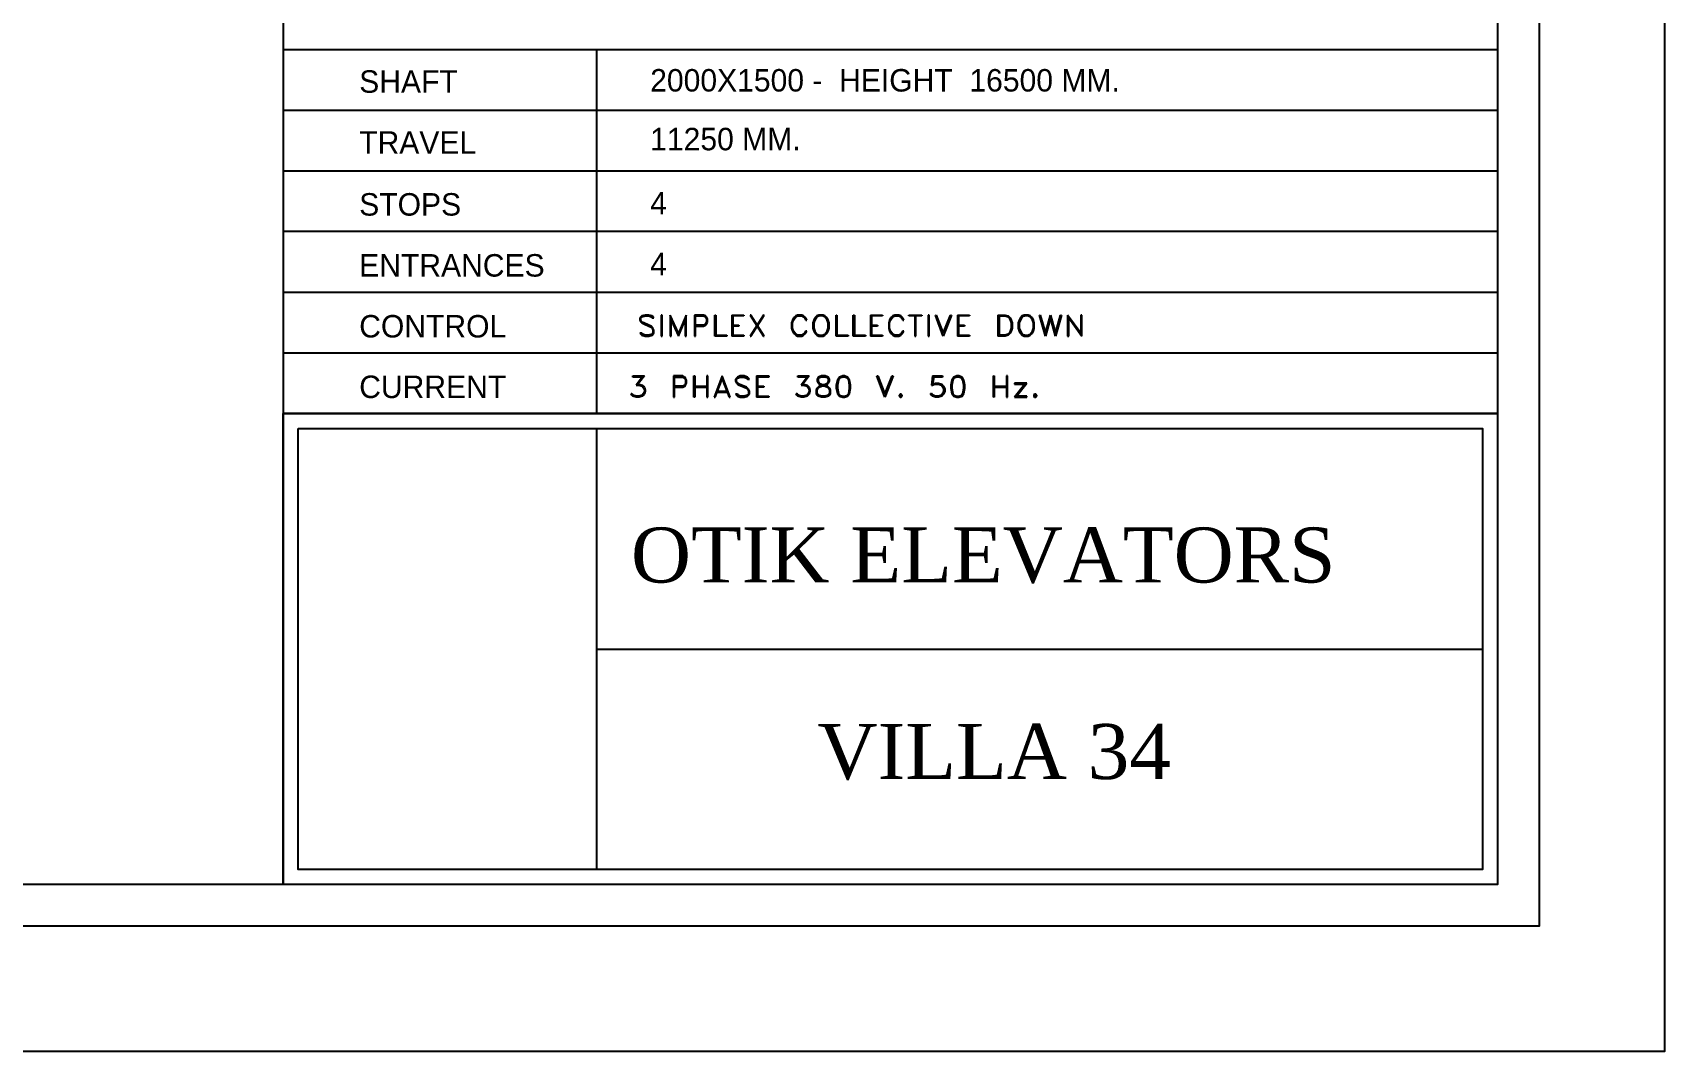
# Model space of a CAD drawing. Header units: millimetres. Extents: x -23396 to 106750, y 116 to 66281.
# Drawn here: x 96970 to 106750, y 33901 to 40010 of the extents above; entities that cross this region are included whole.
import ezdxf

# ---------------------------------------------------------------- set-up
doc = ezdxf.new("R2010")
doc.units = ezdxf.units.MM

# ---------------------------------------------------------------- blocks, each defined once
blk = doc.blocks.new('upn st')
at = {"color": 0}
for p, q in [((8799.558, -200), (8799.558, -6199.87)), ((7344.035, -4755.109), (7344.035, -6199.87)), ((8799.558, -5198.831), (7344.035, -5198.831)), ((7719.465, -5198.831), (7719.465, -5635.068)), ((8799.558, -5271.47), (7344.035, -5271.47)), ((8799.558, -5344.108), (7344.035, -5344.108)), ((8799.558, -5416.76), (7344.035, -5416.76)), ((8799.558, -5489.782), (7344.035, -5489.782)), ((7773.785, -5517.924), (7771.539, -5520.199)), ((7771.539, -5520.199), (7771.539, -5522.875)), ((7771.539, -5522.875), (7772.68, -5525.153)), ((7772.68, -5520.199), (7773.785, -5519.062)), ((7772.68, -5522.875), (7772.68, -5520.199)), ((7773.785, -5525.153), (7772.68, -5522.875)), ((7772.68, -5525.153), (7773.785, -5526.292)), ((7777.657, -5516.783), (7773.785, -5517.924)), ((7773.785, -5519.062), (7777.657, -5517.924)), ((7776.103, -5526.292), (7773.785, -5525.153)), ((7773.785, -5526.292), (7776.103, -5527.433)), ((7782.158, -5528.954), (7776.103, -5526.292)), ((7776.103, -5527.433), (7782.158, -5530.092)), ((7782.158, -5516.783), (7777.657, -5516.783)), ((7777.657, -5517.924), (7782.158, -5517.924)), ((7786.022, -5517.924), (7782.158, -5516.783)), ((7782.158, -5517.924), (7784.854, -5519.062)), ((7784.854, -5530.092), (7782.158, -5528.954)), ((7782.158, -5530.092), (7784.854, -5531.233)), ((7784.854, -5519.062), (7786.022, -5520.199)), ((7787.136, -5532.383), (7784.854, -5530.092)), ((7784.854, -5531.233), (7786.022, -5532.383)), ((7788.277, -5520.199), (7786.022, -5517.924)), ((7786.022, -5520.199), (7788.277, -5520.199)), ((7786.022, -5532.383), (7787.136, -5535.033)), ((7788.277, -5535.033), (7787.136, -5532.383)), ((7787.136, -5535.033), (7787.136, -5538.462)), ((7788.277, -5538.462), (7788.277, -5535.033)), ((7798.133, -5516.783), (7796.992, -5516.783)), ((7796.992, -5516.783), (7796.992, -5542.262)), ((7798.133, -5542.262), (7798.133, -5516.783)), ((7817.593, -5538.462), (7807.674, -5516.783)), ((7807.674, -5516.783), (7807.674, -5542.262)), ((7808.815, -5542.262), (7808.815, -5522.862)), ((7808.815, -5522.862), (7817.593, -5542.262)), ((7827.071, -5516.783), (7817.593, -5538.462)), ((7817.593, -5542.262), (7825.93, -5522.862)), ((7825.93, -5522.862), (7825.93, -5542.262)), ((7827.071, -5542.262), (7827.071, -5516.783)), ((7847.61, -5516.783), (7836.954, -5516.783)), ((7836.954, -5516.783), (7836.954, -5542.262)), ((7838.095, -5542.262), (7838.095, -5517.924)), ((7838.095, -5517.924), (7847.61, -5517.924)), ((7847.61, -5528.954), (7838.095, -5528.954)), ((7838.095, -5530.092), (7847.61, -5530.092)), ((7850.269, -5517.924), (7847.61, -5516.783)), ((7847.61, -5517.924), (7850.269, -5519.062)), ((7850.269, -5527.433), (7847.61, -5528.954)), ((7847.61, -5530.092), (7850.269, -5528.954)), ((7851.41, -5519.062), (7850.269, -5517.924)), ((7850.269, -5519.062), (7851.41, -5521.737)), ((7851.41, -5525.153), (7850.269, -5527.433)), ((7850.269, -5528.954), (7851.41, -5527.433)), ((7852.551, -5521.737), (7851.41, -5519.062)), ((7851.41, -5521.737), (7851.41, -5525.153)), ((7851.41, -5527.433), (7852.551, -5525.153)), ((7852.551, -5525.153), (7852.551, -5521.737)), ((7861.302, -5542.262), (7861.302, -5516.783)), ((7861.302, -5516.783), (7862.443, -5516.783)), ((7862.443, -5516.783), (7862.443, -5541.125)), ((7881.84, -5516.783), (7881.84, -5542.262)), ((7881.867, -5516.783), (7896.287, -5516.783)), ((7882.981, -5517.924), (7882.981, -5541.125)), ((7896.287, -5517.924), (7882.981, -5517.924)), ((7882.981, -5528.954), (7890.204, -5528.954)), ((7890.204, -5530.092), (7882.981, -5530.092)), ((7890.204, -5528.954), (7890.204, -5530.092)), ((7896.287, -5516.783), (7896.287, -5517.924)), ((7904.66, -5516.783), (7903.546, -5516.783)), ((7903.546, -5516.783), (7919.494, -5542.262)), ((7919.494, -5516.783), (7903.546, -5542.262)), ((7920.635, -5542.262), (7904.66, -5516.783)), ((7904.66, -5542.262), (7920.635, -5516.783)), ((7920.635, -5516.783), (7919.494, -5516.783)), ((7954.452, -5522.875), (7953.311, -5526.292)), ((7953.311, -5526.292), (7953.311, -5532.383)), ((7953.311, -5532.383), (7954.452, -5536.183)), ((7955.593, -5520.213), (7954.452, -5522.875)), ((7954.452, -5526.292), (7955.593, -5522.875)), ((7954.452, -5532.383), (7954.452, -5526.292)), ((7955.593, -5536.183), (7954.452, -5532.383)), ((7958.252, -5517.924), (7955.593, -5520.213)), ((7955.593, -5522.875), (7958.252, -5519.062)), ((7960.534, -5516.783), (7958.252, -5517.924)), ((7958.252, -5519.062), (7960.534, -5517.924)), ((7965.476, -5516.783), (7960.534, -5516.783)), ((7960.534, -5517.924), (7965.476, -5517.924)), ((7967.758, -5517.924), (7965.476, -5516.783)), ((7965.476, -5517.924), (7967.758, -5519.062)), ((7970.426, -5520.213), (7967.758, -5517.924)), ((7967.758, -5519.062), (7968.899, -5520.213)), ((7968.899, -5520.213), (7970.426, -5522.875)), ((7971.567, -5522.875), (7970.426, -5520.213)), ((7970.426, -5522.875), (7971.567, -5522.875)), ((7979.967, -5522.875), (7978.853, -5526.292)), ((7978.853, -5526.292), (7978.853, -5532.383)), ((7978.853, -5532.383), (7979.967, -5536.171)), ((7981.108, -5520.199), (7979.967, -5522.875)), ((7981.135, -5522.862), (7979.994, -5526.292)), ((7979.994, -5526.292), (7979.994, -5532.37)), ((7979.994, -5532.37), (7981.135, -5536.171)), ((7983.768, -5517.924), (7981.108, -5520.199)), ((7983.768, -5519.062), (7981.135, -5522.862)), ((7986.05, -5516.783), (7983.768, -5517.924)), ((7987.191, -5517.924), (7983.768, -5519.062)), ((7991.027, -5516.783), (7986.05, -5516.783)), ((7989.886, -5517.924), (7987.191, -5517.924)), ((7993.273, -5519.062), (7989.886, -5517.924)), ((7993.309, -5517.924), (7991.027, -5516.783)), ((7995.942, -5522.862), (7993.273, -5519.062)), ((7995.942, -5520.199), (7993.309, -5517.924)), ((7997.083, -5522.875), (7995.942, -5520.199)), ((7997.083, -5526.292), (7995.942, -5522.862)), ((7995.942, -5536.171), (7997.083, -5532.37)), ((7998.224, -5526.292), (7997.083, -5522.875)), ((7997.083, -5532.37), (7997.083, -5526.292)), ((7997.083, -5536.171), (7998.224, -5532.383)), ((7998.224, -5532.383), (7998.224, -5526.292)), ((8006.588, -5542.262), (8006.588, -5516.783)), ((8006.588, -5516.783), (8007.729, -5516.783)), ((8007.729, -5516.783), (8007.729, -5541.125)), ((8027.126, -5542.262), (8027.126, -5516.783)), ((8027.126, -5516.783), (8028.618, -5516.783)), ((8028.618, -5516.783), (8028.618, -5541.125)), ((8048.042, -5516.783), (8048.042, -5542.262)), ((8048.042, -5516.783), (8062.498, -5516.783)), ((8049.156, -5517.924), (8049.156, -5541.125)), ((8062.498, -5517.924), (8049.183, -5517.924)), ((8049.183, -5528.954), (8056.415, -5528.954)), ((8056.415, -5530.092), (8049.183, -5530.092)), ((8056.415, -5528.954), (8056.415, -5530.092)), ((8062.498, -5516.783), (8062.498, -5517.924)), ((8070.862, -5522.862), (8069.721, -5526.292)), ((8069.721, -5526.292), (8069.721, -5532.383)), ((8069.721, -5532.383), (8070.862, -5536.183)), ((8071.976, -5520.199), (8070.862, -5522.862)), ((8070.862, -5526.292), (8071.976, -5522.862)), ((8070.862, -5532.383), (8070.862, -5526.292)), ((8071.976, -5536.183), (8070.862, -5532.383)), ((8074.672, -5517.924), (8071.976, -5520.199)), ((8071.976, -5522.862), (8074.672, -5519.062)), ((8076.918, -5516.783), (8074.672, -5517.924)), ((8074.672, -5519.062), (8076.918, -5517.924)), ((8081.859, -5516.783), (8076.918, -5516.783)), ((8076.918, -5517.924), (8081.859, -5517.924)), ((8084.177, -5517.924), (8081.859, -5516.783)), ((8081.859, -5517.924), (8084.177, -5519.062)), ((8086.81, -5520.199), (8084.177, -5517.924)), ((8084.177, -5519.062), (8085.282, -5520.199)), ((8085.282, -5520.199), (8086.81, -5522.862)), ((8087.978, -5522.862), (8086.81, -5520.199)), ((8086.81, -5522.862), (8087.978, -5522.862)), ((8094.069, -5517.924), (8094.069, -5516.783)), ((8094.069, -5516.783), (8109.657, -5516.783)), ((8109.657, -5517.924), (8094.069, -5517.924)), ((8101.256, -5517.924), (8101.256, -5542.262)), ((8102.433, -5542.262), (8102.433, -5517.924)), ((8109.657, -5516.783), (8109.657, -5517.924)), ((8118.408, -5516.783), (8116.889, -5516.783)), ((8116.889, -5516.783), (8116.889, -5542.262)), ((8118.408, -5542.262), (8118.408, -5516.783)), ((8135.172, -5542.262), (8125.667, -5516.783)), ((8125.667, -5516.783), (8126.808, -5516.783)), ((8126.808, -5516.783), (8135.172, -5538.462)), ((8135.172, -5538.462), (8143.95, -5516.783)), ((8145.064, -5516.783), (8135.172, -5542.262)), ((8143.95, -5516.783), (8145.064, -5516.783)), ((8152.225, -5516.783), (8152.225, -5542.262)), ((8152.261, -5516.783), (8166.708, -5516.783)), ((8166.708, -5517.924), (8153.366, -5517.924)), ((8153.366, -5528.954), (8160.589, -5528.954)), ((8160.589, -5530.092), (8153.366, -5530.092)), ((8153.429, -5517.924), (8153.429, -5541.125)), ((8160.589, -5528.954), (8160.589, -5530.092)), ((8166.708, -5516.783), (8166.708, -5517.924)), ((8200.525, -5516.783), (8200.525, -5542.262)), ((8200.561, -5516.783), (8209.312, -5516.783)), ((8202.079, -5517.924), (8202.079, -5541.125)), ((8202.115, -5517.924), (8209.338, -5517.924)), ((8209.312, -5516.783), (8212.762, -5517.924)), ((8209.338, -5517.924), (8212.762, -5519.062)), ((8212.762, -5517.924), (8215.421, -5520.199)), ((8212.762, -5519.062), (8214.28, -5520.199)), ((8214.28, -5520.199), (8215.421, -5522.862)), ((8215.421, -5520.199), (8216.562, -5522.862)), ((8215.421, -5522.862), (8216.562, -5526.292)), ((8216.562, -5532.383), (8215.421, -5536.183)), ((8216.562, -5522.862), (8217.676, -5526.292)), ((8216.562, -5526.292), (8216.562, -5532.383)), ((8217.676, -5532.37), (8216.562, -5536.171)), ((8217.676, -5526.292), (8217.676, -5532.37)), ((8226.076, -5522.875), (8224.935, -5526.292)), ((8224.935, -5526.292), (8224.935, -5532.37)), ((8224.935, -5532.37), (8226.076, -5536.183)), ((8227.568, -5520.199), (8226.076, -5522.875)), ((8227.568, -5522.875), (8226.076, -5526.292)), ((8226.076, -5526.292), (8226.076, -5532.383)), ((8226.076, -5532.383), (8227.568, -5536.183)), ((8229.85, -5517.924), (8227.568, -5520.199)), ((8229.85, -5519.062), (8227.568, -5522.875)), ((8232.096, -5516.783), (8229.85, -5517.924)), ((8233.65, -5517.924), (8229.85, -5519.062)), ((8237.073, -5516.783), (8232.096, -5516.783)), ((8235.932, -5517.924), (8233.65, -5517.924)), ((8239.355, -5519.062), (8235.932, -5517.924)), ((8239.355, -5517.924), (8237.073, -5516.783)), ((8242.015, -5520.199), (8239.355, -5517.924)), ((8242.015, -5522.875), (8239.355, -5519.062)), ((8243.156, -5522.875), (8242.015, -5520.199)), ((8243.156, -5526.292), (8242.015, -5522.875)), ((8242.015, -5536.183), (8243.156, -5532.383)), ((8244.297, -5526.292), (8243.156, -5522.875)), ((8243.156, -5532.383), (8243.156, -5526.292)), ((8243.156, -5536.183), (8244.297, -5532.37)), ((8244.297, -5532.37), (8244.297, -5526.292)), ((8257.576, -5542.262), (8250.352, -5516.783)), ((8250.352, -5516.783), (8251.493, -5516.783)), ((8251.493, -5516.783), (8257.576, -5538.462)), ((8257.576, -5538.462), (8263.694, -5516.783)), ((8263.694, -5520.213), (8257.576, -5542.262)), ((8263.694, -5516.783), (8269.785, -5538.462)), ((8269.785, -5542.262), (8263.694, -5520.213)), ((8269.785, -5538.462), (8275.868, -5516.783)), ((8277.009, -5516.783), (8269.785, -5542.262)), ((8275.868, -5516.783), (8277.009, -5516.783)), ((8300.179, -5538.462), (8284.232, -5516.783)), ((8284.232, -5516.783), (8284.232, -5542.262)), ((8285.76, -5542.262), (8285.76, -5520.213)), ((8285.76, -5520.213), (8301.347, -5542.262)), ((8301.347, -5516.783), (8300.179, -5516.783)), ((8300.179, -5516.783), (8300.179, -5538.462)), ((8301.347, -5542.262), (8301.347, -5516.783)), ((7771.539, -5538.462), (7773.785, -5541.125)), ((7773.785, -5538.462), (7771.539, -5538.462)), ((7774.962, -5539.6), (7773.785, -5538.462)), ((7773.785, -5541.125), (7777.657, -5542.262)), ((7777.657, -5541.125), (7774.962, -5539.6)), ((7782.158, -5541.125), (7777.657, -5541.125)), ((7777.657, -5542.262), (7782.158, -5542.262)), ((7786.022, -5539.6), (7782.158, -5541.125)), ((7782.158, -5542.262), (7786.022, -5541.125)), ((7786.022, -5541.125), (7788.277, -5538.462)), ((7787.136, -5538.462), (7786.022, -5539.6)), ((7796.992, -5542.262), (7798.133, -5542.262)), ((7807.674, -5542.262), (7808.815, -5542.262)), ((7825.93, -5542.262), (7827.071, -5542.262)), ((7836.954, -5542.262), (7838.095, -5542.262)), ((7875.722, -5542.262), (7861.302, -5542.262)), ((7862.443, -5541.125), (7875.722, -5541.125)), ((7875.722, -5541.125), (7875.722, -5542.262)), ((7896.287, -5542.262), (7881.867, -5542.262)), ((7882.981, -5541.125), (7896.287, -5541.125)), ((7896.287, -5541.125), (7896.287, -5542.262)), ((7903.546, -5542.262), (7904.66, -5542.262)), ((7919.494, -5542.262), (7920.635, -5542.262)), ((7954.452, -5536.183), (7955.593, -5538.462)), ((7958.252, -5539.6), (7955.593, -5536.183)), ((7955.593, -5538.462), (7958.252, -5541.125)), ((7960.534, -5541.125), (7958.252, -5539.6)), ((7958.252, -5541.125), (7960.534, -5542.262)), ((7965.476, -5541.125), (7960.534, -5541.125)), ((7960.534, -5542.262), (7965.476, -5542.262)), ((7967.758, -5539.6), (7965.476, -5541.125)), ((7965.476, -5542.262), (7967.758, -5541.125)), ((7968.899, -5538.462), (7967.758, -5539.6)), ((7967.758, -5541.125), (7970.426, -5538.462)), ((7970.426, -5536.183), (7968.899, -5538.462)), ((7971.567, -5536.183), (7970.426, -5536.183)), ((7970.426, -5538.462), (7971.567, -5536.183)), ((7979.967, -5536.171), (7981.108, -5538.462)), ((7981.108, -5538.462), (7983.768, -5541.125)), ((7981.135, -5536.171), (7983.768, -5539.6)), ((7983.768, -5539.6), (7987.191, -5541.125)), ((7983.768, -5541.125), (7986.05, -5542.262)), ((7986.05, -5542.262), (7991.027, -5542.262)), ((7987.191, -5541.125), (7989.886, -5541.125)), ((7989.886, -5541.125), (7993.273, -5539.6)), ((7991.027, -5542.262), (7993.309, -5541.125)), ((7993.273, -5539.6), (7995.942, -5536.171)), ((7993.309, -5541.125), (7995.942, -5538.462)), ((7995.942, -5538.462), (7997.083, -5536.171)), ((8021.071, -5542.262), (8006.588, -5542.262)), ((8007.729, -5541.125), (8021.071, -5541.125)), ((8021.071, -5541.125), (8021.071, -5542.262)), ((8041.924, -5542.262), (8027.126, -5542.262)), ((8028.618, -5541.125), (8041.924, -5541.125)), ((8041.924, -5541.125), (8041.924, -5542.262)), ((8062.498, -5542.262), (8048.042, -5542.262)), ((8049.183, -5541.125), (8062.498, -5541.125)), ((8062.498, -5541.125), (8062.498, -5542.262)), ((8070.862, -5536.183), (8071.976, -5538.462)), ((8074.672, -5539.6), (8071.976, -5536.183)), ((8071.976, -5538.462), (8074.672, -5541.125)), ((8076.918, -5541.125), (8074.672, -5539.6)), ((8074.672, -5541.125), (8076.918, -5542.262)), ((8081.859, -5541.125), (8076.918, -5541.125)), ((8076.918, -5542.262), (8081.859, -5542.262)), ((8084.177, -5539.6), (8081.859, -5541.125)), ((8081.859, -5542.262), (8084.177, -5541.125)), ((8085.282, -5538.462), (8084.177, -5539.6)), ((8084.177, -5541.125), (8086.81, -5538.462)), ((8086.81, -5536.183), (8085.282, -5538.462)), ((8087.978, -5536.183), (8086.81, -5536.183)), ((8086.81, -5538.462), (8087.978, -5536.183)), ((8101.256, -5542.262), (8102.433, -5542.262)), ((8116.889, -5542.262), (8118.408, -5542.262)), ((8166.708, -5542.262), (8152.261, -5542.262)), ((8153.366, -5541.125), (8166.708, -5541.125)), ((8166.708, -5541.125), (8166.708, -5542.262)), ((8209.312, -5542.262), (8200.561, -5542.262)), ((8209.338, -5541.125), (8202.115, -5541.125)), ((8212.762, -5541.125), (8209.312, -5542.262)), ((8212.762, -5539.6), (8209.338, -5541.125)), ((8215.421, -5538.462), (8212.762, -5541.125)), ((8214.28, -5538.462), (8212.762, -5539.6)), ((8215.421, -5536.183), (8214.28, -5538.462)), ((8216.562, -5536.171), (8215.421, -5538.462)), ((8226.076, -5536.183), (8227.568, -5538.462)), ((8227.568, -5536.183), (8229.85, -5539.6)), ((8227.568, -5538.462), (8229.85, -5541.125)), ((8229.85, -5539.6), (8233.65, -5541.125)), ((8229.85, -5541.125), (8232.096, -5542.262)), ((8232.096, -5542.262), (8237.073, -5542.262)), ((8233.65, -5541.125), (8235.932, -5541.125)), ((8235.932, -5541.125), (8239.355, -5539.6)), ((8237.073, -5542.262), (8239.355, -5541.125)), ((8239.355, -5539.6), (8242.015, -5536.183)), ((8239.355, -5541.125), (8242.015, -5538.462)), ((8242.015, -5538.462), (8243.156, -5536.183)), ((8284.232, -5542.262), (8285.76, -5542.262)), ((8799.558, -5562.43), (7344.035, -5562.43)), ((7763.174, -5591.33), (7763.174, -5589.805)), ((7763.174, -5589.805), (7776.867, -5589.805)), ((7775.312, -5591.33), (7763.174, -5591.33)), ((7775.375, -5589.805), (7767.002, -5600.838)), ((7776.867, -5589.805), (7768.116, -5600.838)), ((7822.885, -5589.805), (7811.852, -5589.805)), ((7811.852, -5589.805), (7811.852, -5615.297)), ((7812.966, -5615.297), (7812.966, -5591.33)), ((7812.966, -5591.33), (7822.885, -5591.33)), ((7825.167, -5591.33), (7822.885, -5589.805)), ((7822.885, -5591.33), (7825.167, -5592.467)), ((7826.272, -5592.467), (7825.167, -5591.33)), ((7825.167, -5592.467), (7826.272, -5594.759)), ((7827.449, -5594.759), (7826.272, -5592.467)), ((7836.199, -5615.285), (7836.199, -5589.805)), ((7836.199, -5589.805), (7837.34, -5589.805)), ((7837.34, -5589.805), (7837.34, -5615.285)), ((7852.964, -5589.805), (7851.85, -5589.805)), ((7851.85, -5589.805), (7851.85, -5615.285)), ((7852.964, -5615.285), (7852.964, -5589.805)), ((7870.017, -5589.805), (7860.538, -5615.285)), ((7861.679, -5615.285), (7870.017, -5593.618)), ((7879.899, -5615.285), (7870.017, -5589.805)), ((7870.017, -5593.618), (7878.417, -5615.285)), ((7888.3, -5591.33), (7886.018, -5593.605)), ((7886.018, -5593.605), (7886.018, -5595.896)), ((7887.159, -5593.605), (7888.3, -5592.467)), ((7887.159, -5595.896), (7887.159, -5593.605)), ((7891.723, -5589.805), (7888.3, -5591.33)), ((7888.3, -5592.467), (7891.723, -5591.33)), ((7896.673, -5589.805), (7891.723, -5589.805)), ((7891.723, -5591.33), (7896.673, -5591.33)), ((7900.474, -5591.33), (7896.673, -5589.805)), ((7896.673, -5591.33), (7899.333, -5592.467)), ((7899.333, -5592.467), (7900.474, -5593.605)), ((7902.756, -5593.605), (7900.474, -5591.33)), ((7900.474, -5593.605), (7902.756, -5593.605)), ((7911.093, -5589.805), (7925.953, -5589.805)), ((7911.12, -5589.805), (7911.12, -5615.285)), ((7912.612, -5591.33), (7912.612, -5614.159)), ((7925.953, -5591.33), (7912.612, -5591.33)), ((7925.953, -5589.805), (7925.953, -5591.33)), ((7960.947, -5591.33), (7960.947, -5589.805)), ((7960.947, -5589.805), (7974.262, -5589.805)), ((7973.121, -5591.33), (7960.947, -5591.33)), ((7973.121, -5589.805), (7964.748, -5600.838)), ((7974.262, -5589.805), (7965.889, -5600.838)), ((7985.259, -5591.33), (7984.118, -5593.605)), ((7984.118, -5593.605), (7984.118, -5595.896)), ((7989.096, -5589.805), (7985.259, -5591.33)), ((7986.4, -5591.33), (7985.259, -5593.605)), ((7985.259, -5593.605), (7985.259, -5595.896)), ((7989.096, -5591.33), (7985.286, -5592.467)), ((7993.66, -5589.805), (7989.096, -5589.805)), ((7993.687, -5591.33), (7989.096, -5591.33)), ((7997.46, -5591.33), (7993.66, -5589.805)), ((7997.46, -5592.467), (7993.687, -5591.33)), ((7997.424, -5593.605), (7996.283, -5591.33)), ((7997.424, -5595.896), (7997.424, -5593.605)), ((7998.601, -5593.605), (7997.46, -5591.33)), ((7998.601, -5595.896), (7998.601, -5593.605)), ((8010.739, -5591.33), (8008.493, -5594.759)), ((8011.916, -5591.33), (8009.634, -5594.746)), ((8014.575, -5589.817), (8010.739, -5591.33)), ((8014.602, -5591.33), (8010.775, -5592.467)), ((8016.821, -5589.817), (8014.575, -5589.817)), ((8016.857, -5591.33), (8014.602, -5591.33)), ((8020.28, -5591.33), (8016.821, -5589.817)), ((8020.28, -5592.467), (8016.857, -5591.33)), ((8021.772, -5594.759), (8019.139, -5591.33)), ((8022.913, -5594.759), (8020.28, -5591.33)), ((8065.193, -5615.285), (8055.679, -5589.805)), ((8055.679, -5589.805), (8056.793, -5589.805)), ((8056.793, -5589.805), (8065.193, -5611.868)), ((8065.193, -5611.868), (8073.908, -5589.805)), ((8075.049, -5589.805), (8065.193, -5615.285)), ((8073.908, -5589.805), (8075.049, -5589.805)), ((8122.208, -5589.805), (8121.103, -5600.838)), ((8122.208, -5589.805), (8134.409, -5589.805)), ((8123.735, -5591.33), (8122.208, -5599.697)), ((8134.409, -5591.33), (8123.735, -5591.33)), ((8134.409, -5589.805), (8134.409, -5591.33)), ((8147.697, -5591.33), (8145.415, -5594.746)), ((8148.838, -5591.33), (8146.556, -5594.759)), ((8151.497, -5591.33), (8147.661, -5592.467)), ((8151.524, -5589.805), (8147.697, -5591.33)), ((8153.743, -5591.33), (8151.497, -5591.33)), ((8153.779, -5589.805), (8151.524, -5589.805)), ((8157.553, -5592.467), (8153.743, -5591.33)), ((8157.615, -5591.33), (8153.779, -5589.805)), ((8158.756, -5594.746), (8156.474, -5591.33)), ((8159.897, -5594.746), (8157.615, -5591.33)), ((8195.233, -5615.285), (8195.233, -5589.805)), ((8195.233, -5589.805), (8196.347, -5589.805)), ((8196.347, -5589.805), (8196.347, -5615.285)), ((8211.971, -5589.805), (8210.83, -5589.805)), ((8210.83, -5589.805), (8210.83, -5615.297)), ((8211.971, -5615.297), (8211.971, -5589.805)), ((7761.997, -5613.009), (7760.856, -5610.73)), ((7760.856, -5610.73), (7761.997, -5610.73)), ((7763.138, -5614.146), (7761.997, -5613.009)), ((7763.174, -5613.009), (7762.033, -5610.73)), ((7765.861, -5614.146), (7762.06, -5611.868)), ((7766.975, -5614.146), (7763.174, -5613.009)), ((7766.975, -5600.838), (7770.748, -5600.838)), ((7768.116, -5599.697), (7770.748, -5599.697)), ((7770.748, -5599.697), (7774.198, -5600.838)), ((7770.748, -5600.838), (7774.198, -5601.976)), ((7774.198, -5613.009), (7770.748, -5614.146)), ((7771.916, -5600.838), (7775.312, -5603.113)), ((7775.312, -5611.868), (7771.916, -5614.146)), ((7774.198, -5600.838), (7776.831, -5603.113)), ((7774.198, -5601.976), (7776.867, -5605.789)), ((7776.867, -5609.205), (7774.198, -5613.009)), ((7776.831, -5611.868), (7774.198, -5614.146)), ((7775.312, -5603.113), (7776.867, -5606.917)), ((7776.867, -5608.067), (7775.312, -5611.868)), ((7776.831, -5603.113), (7777.972, -5606.93)), ((7777.972, -5608.067), (7776.831, -5611.868)), ((7776.867, -5606.917), (7776.867, -5608.067)), ((7777.972, -5606.93), (7777.972, -5608.067)), ((7822.885, -5601.976), (7812.966, -5601.976)), ((7812.966, -5603.126), (7822.885, -5603.126)), ((7825.167, -5600.838), (7822.885, -5601.976)), ((7822.885, -5603.126), (7825.167, -5601.976)), ((7826.272, -5598.559), (7825.167, -5600.838)), ((7825.167, -5601.976), (7826.272, -5600.838)), ((7826.272, -5594.759), (7826.272, -5598.559)), ((7826.272, -5600.838), (7827.449, -5598.559)), ((7827.449, -5598.559), (7827.449, -5594.759)), ((7837.34, -5601.976), (7851.76, -5601.976)), ((7837.34, -5603.113), (7851.76, -5603.113)), ((7862.847, -5609.205), (7877.303, -5609.205)), ((7863.961, -5608.067), (7876.162, -5608.067)), ((7886.018, -5595.896), (7887.159, -5598.559)), ((7886.018, -5611.868), (7888.3, -5614.146)), ((7888.3, -5611.868), (7886.018, -5611.868)), ((7888.3, -5598.559), (7887.159, -5595.896)), ((7887.159, -5598.559), (7888.3, -5599.697)), ((7890.618, -5599.697), (7888.3, -5598.559)), ((7888.3, -5599.697), (7890.618, -5600.838)), ((7889.441, -5613.009), (7888.3, -5611.868)), ((7891.723, -5614.146), (7889.441, -5613.009)), ((7896.673, -5601.976), (7890.618, -5599.697)), ((7890.618, -5600.838), (7896.673, -5603.113)), ((7899.333, -5603.113), (7896.673, -5601.976)), ((7896.673, -5603.113), (7899.333, -5604.638)), ((7900.474, -5613.009), (7896.673, -5614.146)), ((7901.642, -5605.776), (7899.333, -5603.113)), ((7899.333, -5604.638), (7900.474, -5605.776)), ((7900.474, -5605.776), (7901.642, -5608.067)), ((7900.474, -5614.146), (7902.756, -5611.868)), ((7901.642, -5611.868), (7900.474, -5613.009)), ((7902.756, -5608.067), (7901.642, -5605.776)), ((7901.642, -5608.067), (7901.642, -5611.868)), ((7902.756, -5611.868), (7902.756, -5608.067)), ((7912.647, -5601.976), (7919.871, -5601.976)), ((7919.871, -5603.126), (7912.647, -5603.126)), ((7919.871, -5601.976), (7919.871, -5603.126)), ((7959.77, -5613.009), (7958.629, -5610.73)), ((7958.629, -5610.73), (7959.77, -5610.73)), ((7960.912, -5614.146), (7959.77, -5613.009)), ((7960.947, -5613.009), (7959.806, -5610.73)), ((7963.607, -5614.146), (7959.806, -5611.868)), ((7964.748, -5614.146), (7960.947, -5613.009)), ((7964.748, -5600.838), (7968.171, -5600.838)), ((7965.889, -5599.697), (7968.144, -5599.697)), ((7968.144, -5599.697), (7971.98, -5600.838)), ((7968.171, -5600.838), (7971.98, -5601.976)), ((7971.98, -5613.009), (7968.171, -5614.146)), ((7969.698, -5600.838), (7973.121, -5603.113)), ((7973.121, -5611.868), (7969.698, -5614.146)), ((7971.98, -5600.838), (7974.262, -5603.126)), ((7971.98, -5601.976), (7974.262, -5605.776)), ((7974.262, -5609.205), (7971.98, -5613.009)), ((7974.262, -5611.868), (7971.98, -5614.146)), ((7973.121, -5603.113), (7974.262, -5606.93)), ((7974.262, -5608.067), (7973.121, -5611.868)), ((7974.262, -5603.126), (7975.403, -5606.917)), ((7974.262, -5606.93), (7974.262, -5608.067)), ((7975.403, -5608.067), (7974.262, -5611.868)), ((7975.403, -5606.917), (7975.403, -5608.067)), ((7983.004, -5606.93), (7984.118, -5604.638)), ((7983.004, -5610.73), (7983.004, -5606.93)), ((7984.118, -5613.009), (7983.004, -5610.73)), ((7984.118, -5595.896), (7985.259, -5598.559)), ((7984.118, -5604.638), (7986.4, -5601.976)), ((7984.118, -5606.93), (7985.259, -5604.638)), ((7984.118, -5610.73), (7984.118, -5606.93)), ((7985.259, -5613.009), (7984.118, -5610.73)), ((7985.259, -5614.146), (7984.118, -5613.009)), ((7984.181, -5611.868), (7987.568, -5614.146)), ((7985.259, -5595.896), (7986.4, -5598.559)), ((7985.259, -5598.559), (7986.4, -5599.697)), ((7985.259, -5604.638), (7986.4, -5603.113)), ((7989.096, -5614.146), (7985.259, -5613.009)), ((7986.4, -5598.559), (7989.096, -5599.697)), ((7986.4, -5599.697), (7989.096, -5600.838)), ((7986.4, -5601.976), (7989.096, -5600.838)), ((7986.4, -5603.113), (7989.096, -5601.976)), ((7989.096, -5599.697), (7993.66, -5600.838)), ((7989.096, -5600.838), (7993.66, -5599.697)), ((7989.096, -5600.838), (7993.66, -5601.976)), ((7989.096, -5601.976), (7993.66, -5600.838)), ((7993.66, -5599.697), (7996.283, -5598.559)), ((7993.66, -5600.838), (7996.319, -5599.697)), ((7993.66, -5600.838), (7996.283, -5601.976)), ((7993.66, -5601.976), (7996.319, -5603.113)), ((7997.46, -5613.009), (7993.66, -5614.146)), ((7995.142, -5614.146), (7998.601, -5611.868)), ((7996.283, -5598.559), (7997.424, -5595.896)), ((7996.283, -5601.976), (7998.601, -5604.638)), ((7996.319, -5599.697), (7997.46, -5598.559)), ((7996.319, -5603.113), (7997.46, -5604.638)), ((7998.601, -5613.009), (7997.424, -5614.146)), ((7997.46, -5598.559), (7998.601, -5595.896)), ((7997.46, -5604.638), (7998.601, -5606.93)), ((7998.601, -5610.73), (7997.46, -5613.009)), ((7998.601, -5604.638), (7999.742, -5606.93)), ((7998.601, -5606.93), (7998.601, -5610.73)), ((7999.742, -5610.73), (7998.601, -5613.009)), ((7999.742, -5606.93), (7999.742, -5610.73)), ((8008.493, -5594.759), (8006.938, -5600.838)), ((8006.938, -5600.838), (8006.938, -5604.638)), ((8006.938, -5604.638), (8008.493, -5610.73)), ((8009.634, -5594.746), (8008.493, -5600.838)), ((8008.493, -5600.838), (8008.493, -5604.638)), ((8008.493, -5604.638), (8009.634, -5610.73)), ((8008.493, -5610.73), (8010.739, -5614.159)), ((8009.634, -5610.73), (8011.916, -5614.146)), ((8010.775, -5613.009), (8014.602, -5614.146)), ((8016.857, -5614.146), (8020.28, -5613.009)), ((8019.139, -5614.159), (8021.772, -5610.73)), ((8020.28, -5614.159), (8022.913, -5610.73)), ((8022.94, -5600.838), (8021.772, -5594.759)), ((8021.772, -5610.73), (8022.94, -5604.638)), ((8024.054, -5600.838), (8022.913, -5594.759)), ((8022.913, -5610.73), (8024.054, -5604.638)), ((8022.94, -5604.638), (8022.94, -5600.838)), ((8024.054, -5604.638), (8024.054, -5600.838)), ((8083.387, -5611.868), (8082.272, -5613.009)), ((8082.272, -5613.009), (8082.272, -5614.159)), ((8084.554, -5611.868), (8083.387, -5611.868)), ((8083.387, -5613.009), (8083.387, -5614.146)), ((8084.554, -5613.009), (8083.387, -5613.009)), ((8086.046, -5613.009), (8084.554, -5611.868)), ((8084.554, -5614.146), (8084.554, -5613.009)), ((8086.046, -5614.159), (8086.046, -5613.009)), ((8121.067, -5613.009), (8119.926, -5610.73)), ((8119.926, -5610.73), (8121.067, -5610.73)), ((8124.876, -5614.146), (8121.04, -5611.868)), ((8121.067, -5600.838), (8122.181, -5600.838)), ((8122.181, -5613.009), (8121.067, -5610.73)), ((8122.208, -5614.146), (8121.067, -5613.009)), ((8122.181, -5600.838), (8124.84, -5599.697)), ((8126.017, -5614.159), (8122.181, -5613.009)), ((8122.208, -5599.697), (8126.017, -5598.559)), ((8124.84, -5599.697), (8129.404, -5599.697)), ((8126.017, -5598.559), (8129.44, -5598.559)), ((8129.404, -5599.697), (8133.205, -5600.838)), ((8133.205, -5613.009), (8129.404, -5614.159)), ((8129.44, -5598.559), (8133.241, -5599.697)), ((8130.923, -5599.697), (8134.382, -5601.976)), ((8134.382, -5611.868), (8130.923, -5614.159)), ((8133.205, -5600.838), (8135.487, -5604.638)), ((8135.487, -5609.205), (8133.205, -5613.009)), ((8133.241, -5599.697), (8135.523, -5601.976)), ((8135.523, -5611.868), (8133.241, -5614.146)), ((8134.382, -5601.976), (8135.487, -5605.789)), ((8135.487, -5608.067), (8134.382, -5611.868)), ((8135.487, -5605.789), (8135.487, -5608.067)), ((8135.523, -5601.976), (8137.041, -5605.776)), ((8137.041, -5608.067), (8135.523, -5611.868)), ((8137.041, -5605.776), (8137.041, -5608.067)), ((8145.415, -5594.746), (8144.274, -5600.838)), ((8144.274, -5600.838), (8144.274, -5604.638)), ((8144.274, -5604.638), (8145.415, -5610.73)), ((8146.556, -5594.759), (8145.415, -5600.838)), ((8145.415, -5600.838), (8145.415, -5604.638)), ((8145.415, -5604.638), (8146.556, -5610.73)), ((8145.415, -5610.73), (8147.697, -5614.146)), ((8146.556, -5610.73), (8148.838, -5614.146)), ((8147.661, -5613.009), (8151.497, -5614.146)), ((8153.743, -5614.146), (8157.553, -5613.009)), ((8156.474, -5614.146), (8158.756, -5610.73)), ((8157.615, -5614.146), (8159.897, -5610.73)), ((8159.897, -5600.838), (8158.756, -5594.746)), ((8158.756, -5610.73), (8159.897, -5604.638)), ((8161.038, -5600.838), (8159.897, -5594.746)), ((8159.897, -5604.638), (8159.897, -5600.838)), ((8159.897, -5610.73), (8161.038, -5604.638)), ((8161.038, -5604.638), (8161.038, -5600.838)), ((8196.374, -5601.976), (8210.83, -5601.976)), ((8196.374, -5603.113), (8210.83, -5603.113)), ((8235.169, -5598.559), (8220.722, -5598.559)), ((8220.722, -5598.559), (8220.722, -5599.697)), ((8220.722, -5599.697), (8232.887, -5599.697)), ((8232.887, -5599.697), (8220.722, -5615.285)), ((8222.968, -5614.146), (8235.169, -5598.559)), ((8244.71, -5611.868), (8243.542, -5613.009)), ((8243.542, -5613.009), (8243.542, -5614.146)), ((8246.201, -5611.868), (8244.71, -5611.868)), ((8244.71, -5613.009), (8244.71, -5614.146)), ((8246.201, -5613.009), (8244.71, -5613.009)), ((8247.342, -5613.009), (8246.201, -5611.868)), ((8246.201, -5614.146), (8246.201, -5613.009)), ((8247.342, -5614.146), (8247.342, -5613.009)), ((7766.939, -5615.285), (7763.138, -5614.146)), ((7770.748, -5615.285), (7766.939, -5615.285)), ((7770.748, -5614.146), (7766.975, -5614.146)), ((7774.198, -5614.146), (7770.748, -5615.285)), ((7811.852, -5615.297), (7812.966, -5615.297)), ((7837.34, -5615.285), (7836.199, -5615.285)), ((7851.85, -5615.285), (7852.964, -5615.285)), ((7860.538, -5615.285), (7861.679, -5615.285)), ((7878.417, -5615.285), (7879.899, -5615.285)), ((7888.3, -5614.146), (7891.723, -5615.285)), ((7896.673, -5614.146), (7891.723, -5614.146)), ((7891.723, -5615.285), (7896.673, -5615.285)), ((7896.673, -5615.285), (7900.474, -5614.146)), ((7925.953, -5615.297), (7911.093, -5615.297)), ((7912.612, -5614.146), (7925.953, -5614.146)), ((7925.953, -5614.146), (7925.953, -5615.297)), ((7964.748, -5615.285), (7960.912, -5614.146)), ((7968.171, -5614.146), (7964.748, -5614.146)), ((7968.144, -5615.285), (7964.748, -5615.285)), ((7971.98, -5614.146), (7968.144, -5615.285)), ((7989.096, -5615.297), (7985.259, -5614.146)), ((7993.66, -5614.146), (7989.096, -5614.146)), ((7993.66, -5615.297), (7989.096, -5615.297)), ((7997.424, -5614.146), (7993.66, -5615.297)), ((8010.739, -5614.159), (8014.575, -5615.297)), ((8014.575, -5615.297), (8016.821, -5615.297)), ((8014.602, -5614.146), (8016.857, -5614.146)), ((8016.821, -5615.297), (8020.28, -5614.159)), ((8082.272, -5614.159), (8083.387, -5615.297)), ((8083.387, -5614.146), (8084.554, -5614.146)), ((8083.387, -5615.297), (8084.554, -5615.297)), ((8084.554, -5615.297), (8086.046, -5614.159)), ((8126.017, -5615.285), (8122.208, -5614.146)), ((8129.404, -5614.159), (8126.017, -5614.159)), ((8129.44, -5615.285), (8126.017, -5615.285)), ((8133.241, -5614.146), (8129.44, -5615.285)), ((8147.697, -5614.146), (8151.524, -5615.285)), ((8151.497, -5614.146), (8153.743, -5614.146)), ((8151.524, -5615.285), (8153.779, -5615.285)), ((8153.779, -5615.285), (8157.615, -5614.146)), ((8196.347, -5615.285), (8195.233, -5615.285)), ((8210.83, -5615.297), (8211.971, -5615.297)), ((8220.722, -5615.285), (8235.169, -5615.285)), ((8235.169, -5614.146), (8222.968, -5614.146)), ((8235.169, -5615.285), (8235.169, -5614.146)), ((8243.542, -5614.146), (8244.71, -5615.285)), ((8244.71, -5614.146), (8246.201, -5614.146)), ((8244.71, -5615.285), (8246.201, -5615.285)), ((8246.201, -5615.285), (8247.342, -5614.146)), ((8799.558, -5635.068), (7344.035, -5635.068)), ((8799.558, -6199.87), (200, -6199.87))]:
    blk.add_line(p, q, dxfattribs=at)
at = {"linetype": 'Continuous'}
for p, q in [((7719.465, -5653.037), (7719.465, -6181.901)), ((7719.465, -5917.469), (8781.589, -5917.469))]:
    blk.add_line(p, q, dxfattribs=at)
for points in [[(0, 0), (8999.558, 0), (8999.558, -6399.87), (0, -6399.87)], [(150, -150), (8849.558, -150), (8849.558, -6249.87), (150, -6249.87)], [(200, -200), (8799.558, -200), (8799.558, -6199.87), (200, -6199.87)], [(7344.035, -5635.068), (8799.558, -5635.068), (8799.558, -6199.87), (7344.035, -6199.87)], [(7362.004, -5653.037), (8781.589, -5653.037), (8781.589, -6181.901), (7362.004, -6181.901)]]:
    blk.add_lwpolyline(points, close=True, dxfattribs=at)
at = {"linetype": 'Continuous', "attachment_point": 1}
for s, width, gutter_width, heights, insert, char_height in [('2000X1500 -  HEIGHT  16500 MM.', 766.07309, 96.43, [43.378], (7783.854, -5221.79), 26.95312), ('SHAFT ', 80.62866, 96.43, [26.953], (7435.034, -5223.26), 26.9531), ('TRAVEL', 80.62866, 96.43, [26.953], (7435.034, -5296.403), 26.9531), ('11250 MM.', 766.07309, 96.43, [43.378], (7783.854, -5292.275), 26.9531), ('STOPS', 80.62866, 96.43, [26.953], (7435.034, -5370.59), 26.9531), ('4', 766.07309, 96.43, [43.378], (7783.854, -5369.136), 26.953), ('ENTRANCES', 80.62866, 96.43, [26.953], (7435.034, -5443.733), 26.9531), ('4 ', 766.07309, 96.43, [43.378], (7783.854, -5442.158), 26.9531), ('CONTROL', 80.62866, 96.43, [26.953], (7435.034, -5516.754), 26.9531), ('CURRENT', 80.62866, 96.43, [26.953], (7435.034, -5589.402), 26.9531), ('{\\Fcent|c0;OTIK ELEVATORS}', 1586.61732, 536.653, [407.513], (7760.77, -5771.518), 66), ('{\\Fcent|c0;VILLA 34}', 1586.61732, 536.653, [407.513], (7984.453, -6007.183), 66)]:
    blk.add_mtext_dynamic_manual_height_columns(s, width=width, gutter_width=gutter_width, heights=heights, dxfattribs=dict(at, insert=insert, char_height=char_height))

msp = doc.modelspace()

# ---------------------------------------------------------------- block references
at = {"xscale": 5, "yscale": 5, "zscale": 5}
msp.add_blockref('upn st', (61752.657, 65900.837), dxfattribs=at)

doc.saveas('drawing.dxf')
